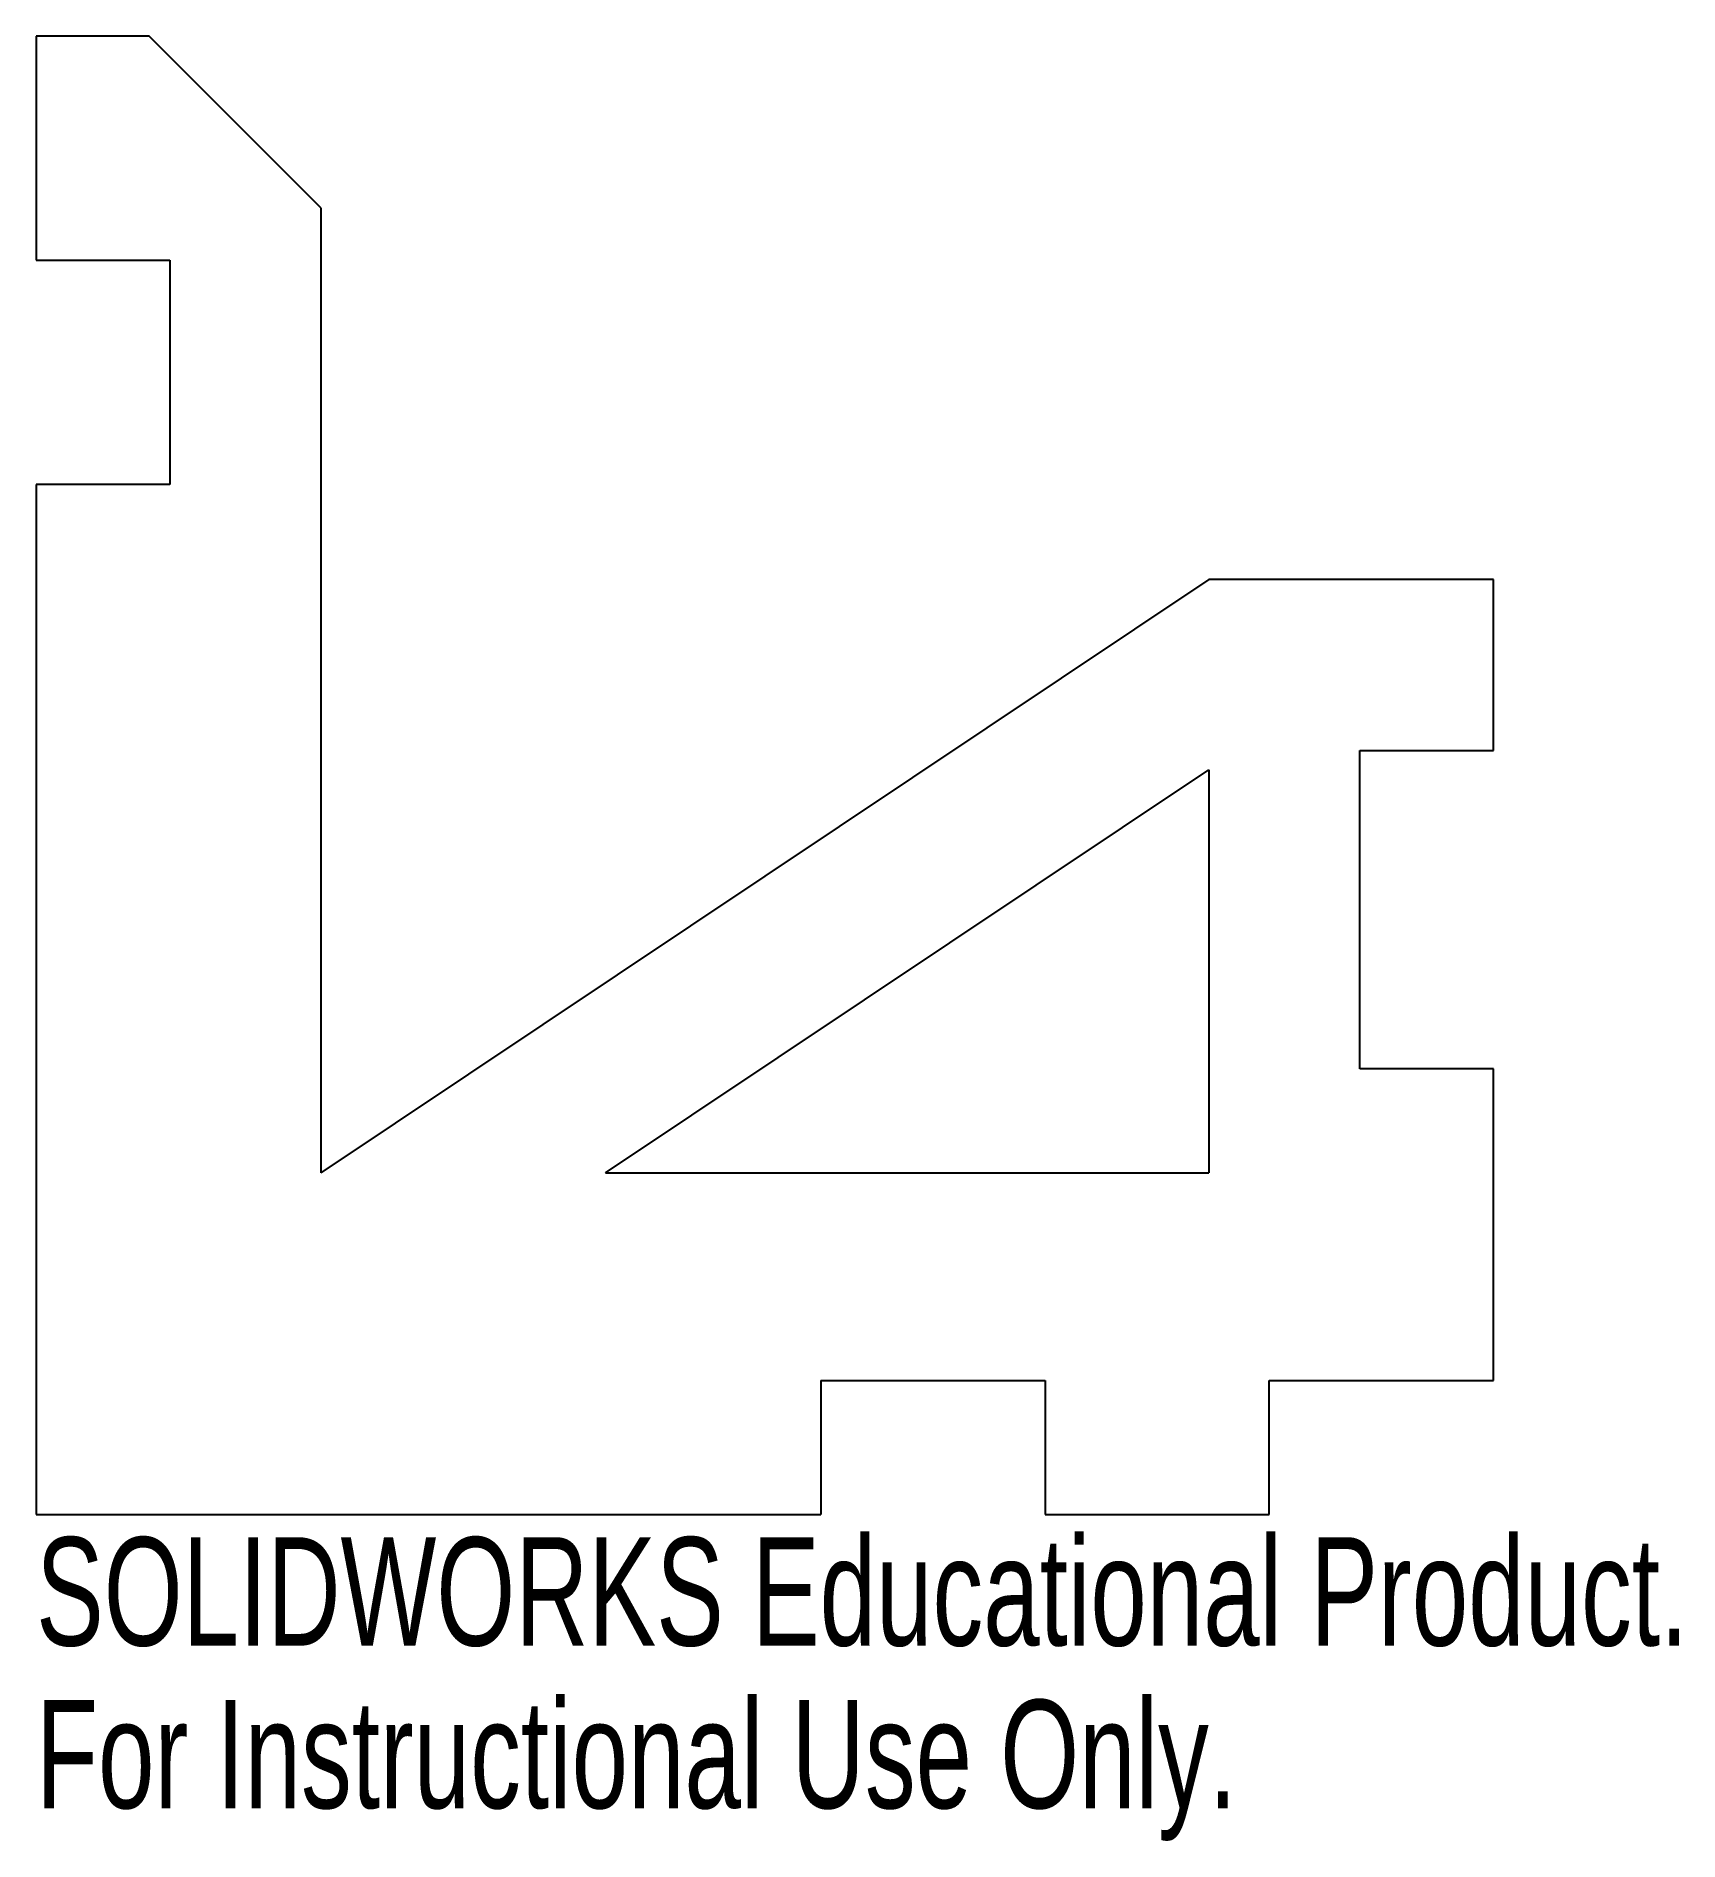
# Model space of a CAD drawing. Header units: inches. Extents: x -0.23 to 2.65, y -1.99 to 1.18.
import ezdxf

# ---------------------------------------------------------------- set-up
doc = ezdxf.new("R2010")
doc.units = ezdxf.units.IN
doc.header["$MEASUREMENT"] = 0
doc.styles.add('SLDTEXTSTYLE0', font='TXT', dxfattribs={"width": 0.7})

msp = doc.modelspace()

# ---------------------------------------------------------------- linework, layer by layer
at = {"color": 7, "linetype": 'Continuous', "lineweight": 25}
for p, q in [((-0.235, 1.1811), (-0.235, 0.7874)), ((-0.0365, 1.1811), (-0.235, 1.1811)), ((0.265, 0.8796), (-0.0365, 1.1811)), ((0.265, 0.8796), (0.265, -0.8145)), ((-0.235, 0.7874), (0, 0.7874)), ((0, 0.7874), (0, 0.3937)), ((0, 0.3937), (-0.235, 0.3937)), ((-0.235, 0.3937), (-0.235, -1.4145)), ((1.8241, 0.2268), (0.265, -0.8145)), ((2.3241, 0.2268), (1.8241, 0.2268)), ((2.3241, -0.0732), (2.3241, 0.2268)), ((2.0891, -0.0732), (2.3241, -0.0732)), ((2.0891, -0.6322), (2.0891, -0.0732)), ((0.765, -0.8145), (1.8241, -0.1071)), ((1.8241, -0.1071), (1.8241, -0.8145)), ((2.3241, -0.6322), (2.0891, -0.6322)), ((2.3241, -1.1795), (2.3241, -0.6322)), ((0.765, -0.8145), (1.8241, -0.8145)), ((1.143, -1.1795), (1.5367, -1.1795)), ((1.143, -1.1795), (1.143, -1.4145)), ((1.5367, -1.1795), (1.5367, -1.4145)), ((1.9304, -1.1795), (2.3241, -1.1795)), ((1.9304, -1.4145), (1.9304, -1.1795)), ((-0.235, -1.4145), (1.143, -1.4145)), ((1.5367, -1.4145), (1.9304, -1.4145))]:
    msp.add_line(p, q, dxfattribs=at)

# ---------------------------------------------------------------- texts
at = {"color": 7, "linetype": 'Continuous', "char_height": 0.1903, "attachment_point": 1, "style": 'SLDTEXTSTYLE0'}
for s, insert in [('SOLIDWORKS Educational Product.', (-0.235, -1.4546)), ('For Instructional Use Only.', (-0.235, -1.7401))]:
    msp.add_mtext(s, dxfattribs=dict(at, insert=insert))

doc.saveas('drawing.dxf')
